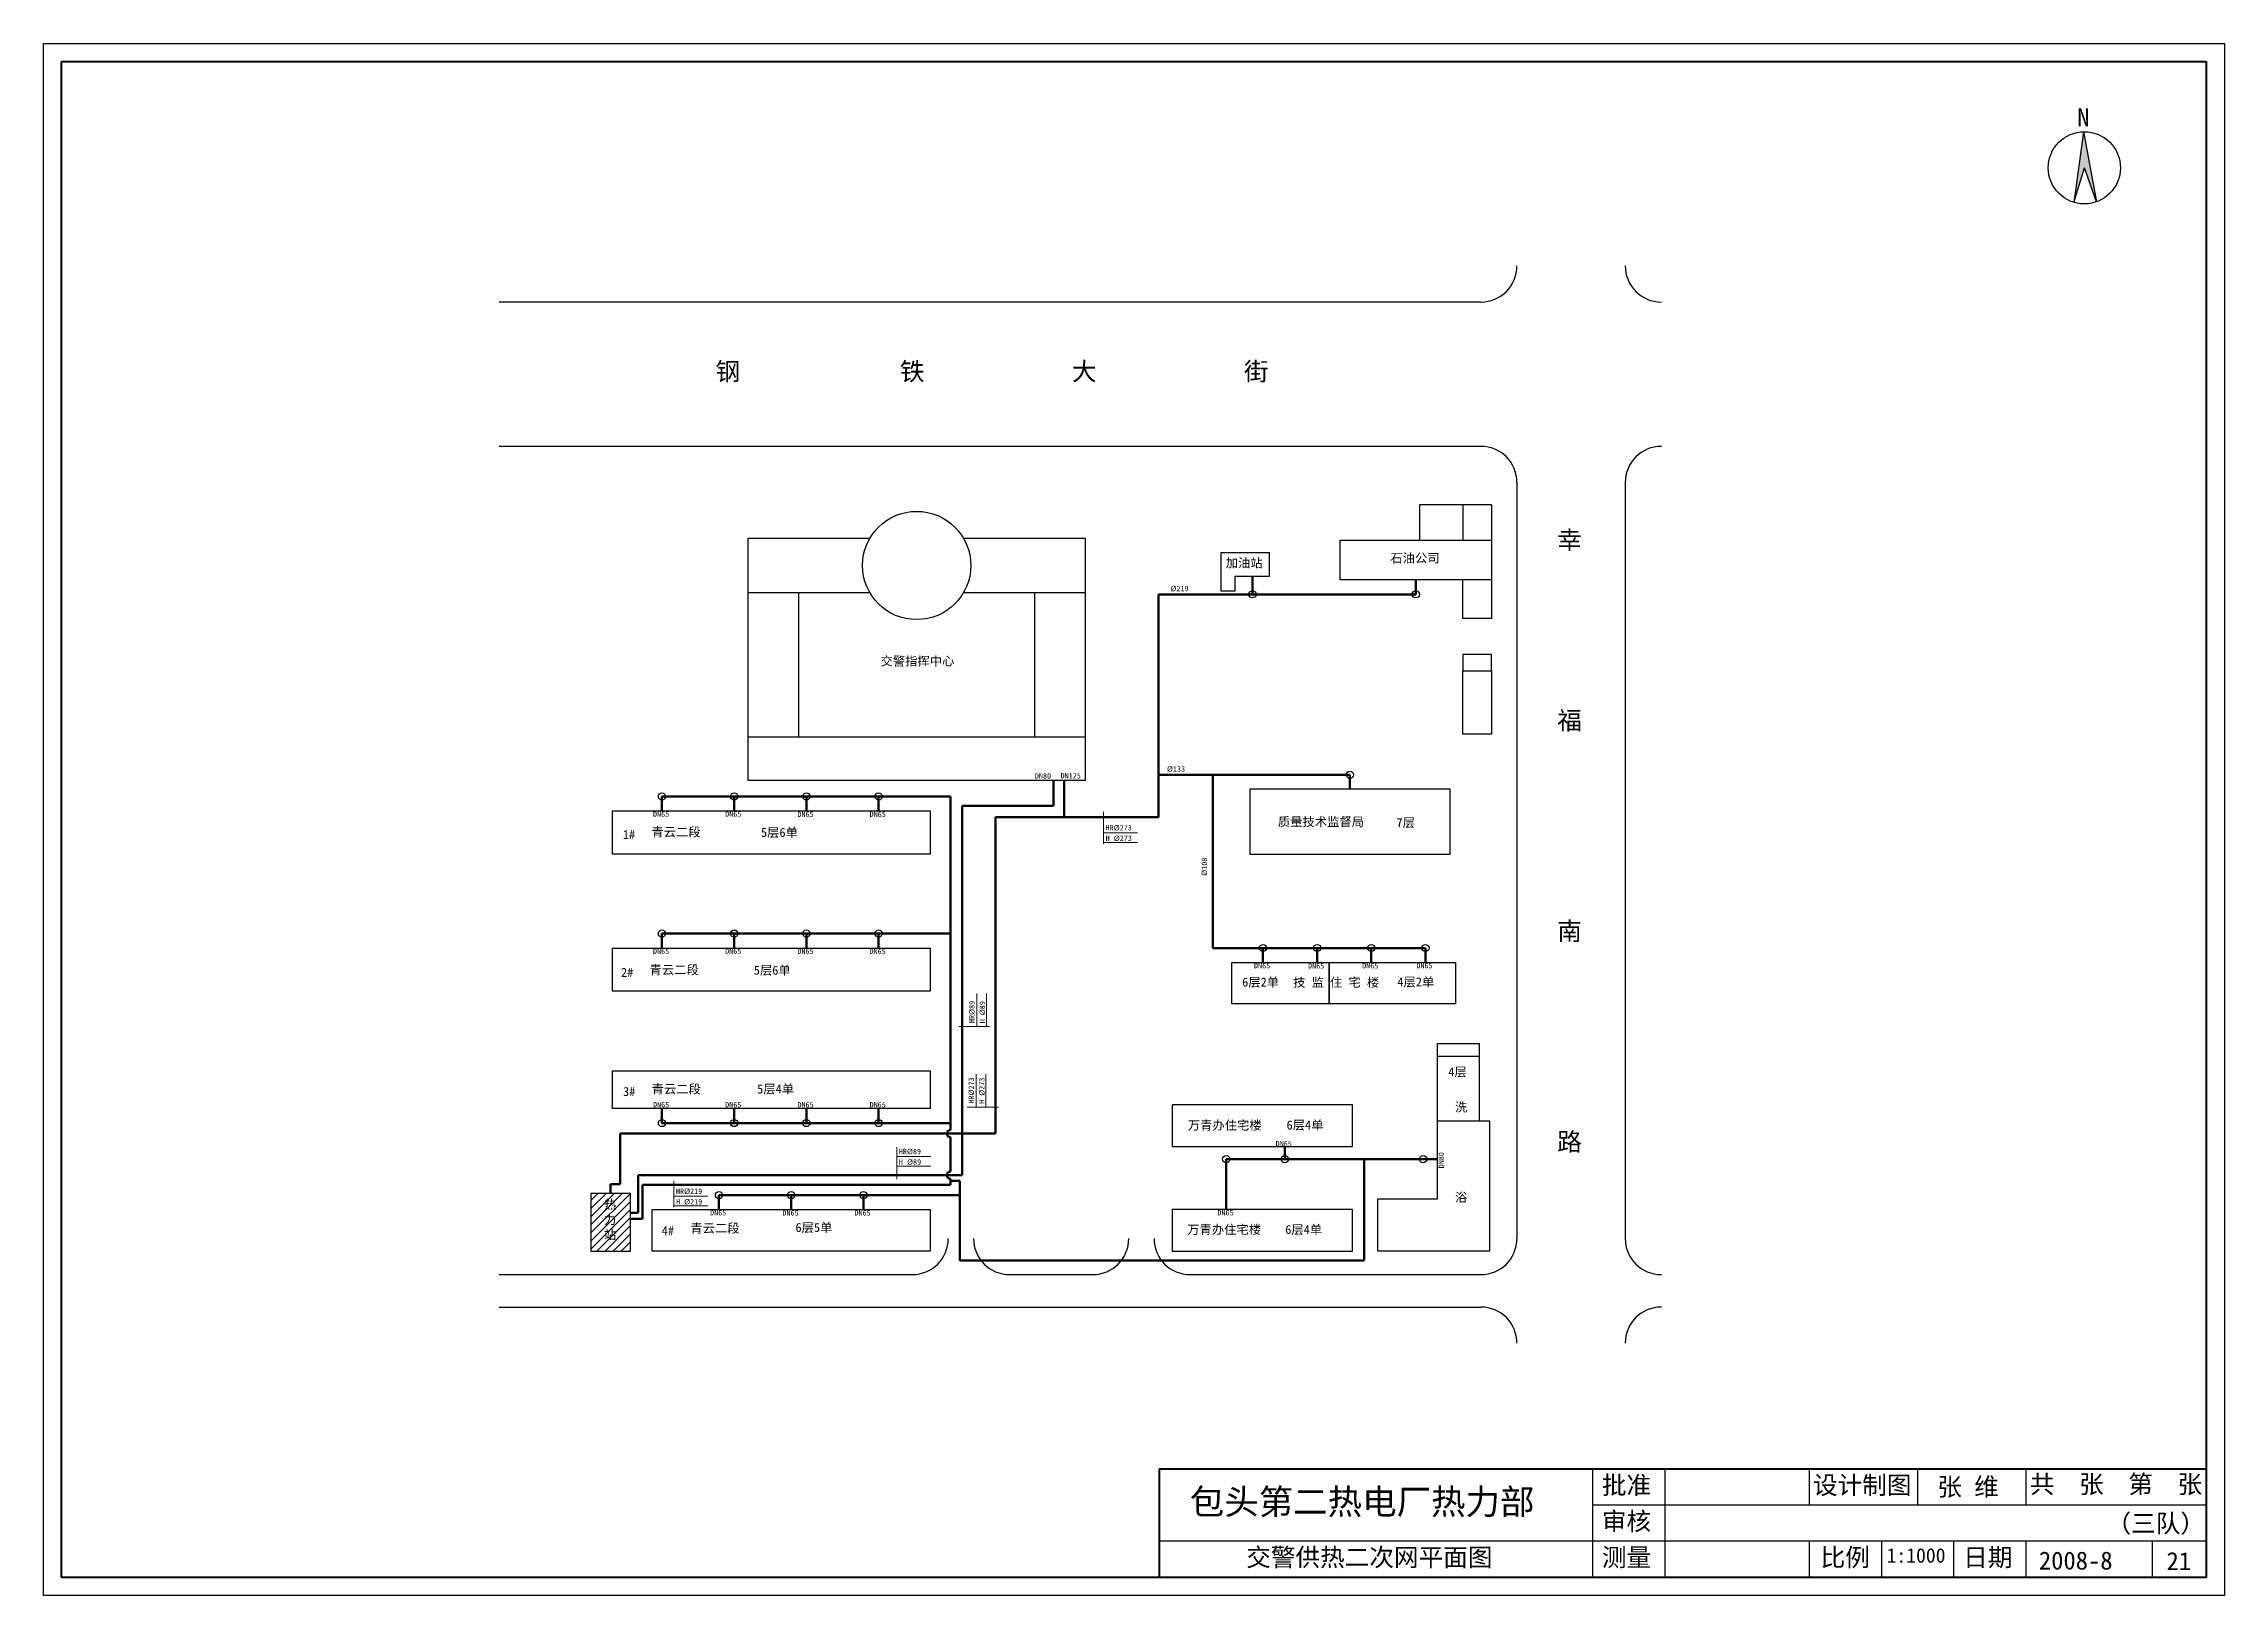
# Model space of a CAD drawing. Header units: millimetres. Extents: x 710 to 1314, y 285 to 715.
import ezdxf

# ---------------------------------------------------------------- set-up
doc = ezdxf.new("R2010")
doc.units = ezdxf.units.MM
doc.layers.add('标注', color=7, linetype='Continuous', lineweight=18)
doc.layers.add('管道', color=7, linetype='Continuous', lineweight=50)
doc.layers.add('边线', color=1, linetype='Continuous')

msp = doc.modelspace()

# ---------------------------------------------------------------- hatches: boundary and pattern name
msp.add_hatch(color=256).paths.add_polyline_path([(1275.17, 690.92), (1272.48, 671.36), (1275.4, 680.93), (1278.76, 671.51)])
at = {"layer": '标注'}
h = msp.add_hatch(dxfattribs=at)
h.set_pattern_fill('ANSI31', color=5, scale=0.5, style=0)
h.paths.add_polyline_path([(872.74, 396.74), (861.74, 396.74), (861.74, 380.74), (872.74, 380.74)])
h.paths.add_polyline_path([(864.78, 395.53), (869.43, 395.53), (869.43, 382.03), (864.78, 382.03)], flags=24)

# ---------------------------------------------------------------- linework, layer by layer
at = {"lineweight": 40}
for p, q in [((715.18, 290.35), (715.18, 710.35)), ((715.18, 710.35), (1309.18, 710.35)), ((1309.18, 710.35), (1309.18, 290.35)), ((1309.18, 320.35), (1019.18, 320.35)), ((1019.18, 320.35), (1019.18, 290.35)), ((1309.18, 290.35), (715.18, 290.35))]:
    msp.add_line(p, q, dxfattribs=at)
for p, q in [((1275.17, 690.92), (1272.48, 671.36)), ((1275.17, 690.92), (1278.76, 671.51)), ((1272.48, 671.36), (1275.4, 680.93)), ((1278.76, 671.51), (1275.4, 680.93)), ((1108.24, 643.74), (836.32, 643.74)), ((1108.24, 603.74), (836.32, 603.74)), ((1118.24, 593.74), (1118.24, 384.24)), ((1148.24, 593.74), (1148.24, 384.24)), ((1103.24, 587.54), (1091.24, 587.54)), ((1091.24, 587.54), (1091.24, 577.74)), ((1111.24, 587.54), (1103.24, 587.54)), ((1103.24, 587.54), (1103.24, 577.74)), ((1111.24, 587.54), (1111.24, 577.74)), ((905.24, 578.24), (905.24, 563.24)), ((939, 578.24), (905.24, 578.24)), ((998.74, 578.24), (964.98, 578.24)), ((998.74, 563.24), (998.74, 578.24)), ((1049.74, 574.24), (1036.24, 574.24)), ((1036.24, 574.24), (1036.24, 567.74)), ((1049.74, 567.74), (1049.74, 574.24)), ((1069.24, 566.74), (1069.24, 577.74)), ((1069.24, 577.74), (1111.24, 577.74)), ((1111.24, 577.74), (1111.24, 566.74)), ((905.24, 563.24), (939, 563.24)), ((905.24, 563.24), (905.24, 511.24)), ((919.24, 563.24), (919.24, 523.24)), ((964.98, 563.24), (998.74, 563.24)), ((984.74, 523.24), (984.74, 563.24)), ((998.74, 511.24), (998.74, 563.24)), ((1036.24, 567.74), (1036.24, 563.74)), ((1036.24, 563.74), (1040.24, 563.74)), ((1040.24, 563.74), (1040.24, 567.74)), ((1040.24, 567.74), (1049.74, 567.74)), ((1111.24, 566.74), (1069.24, 566.74)), ((1103.24, 556.04), (1103.24, 566.74)), ((1111.24, 566.74), (1111.24, 556.04)), ((1111.24, 556.04), (1103.24, 556.04)), ((1111.24, 546.04), (1103.24, 546.04)), ((1103.24, 546.04), (1103.24, 541.54)), ((1111.24, 541.54), (1111.24, 546.04)), ((1103.24, 541.54), (1111.24, 541.54)), ((1103.24, 524.04), (1103.24, 541.54)), ((1111.24, 541.54), (1111.24, 524.04)), ((905.24, 523.24), (998.74, 523.24)), ((1111.24, 524.04), (1103.24, 524.04)), ((905.24, 511.24), (998.74, 511.24)), ((1099.74, 508.74), (1044.24, 508.74)), ((1044.24, 508.74), (1044.24, 490.74)), ((1099.74, 490.74), (1099.74, 508.74)), ((867.74, 490.74), (867.74, 502.74)), ((867.74, 502.74), (955.74, 502.74)), ((955.74, 502.74), (955.74, 490.74)), ((955.74, 490.74), (867.74, 490.74)), ((1044.24, 490.74), (1099.74, 490.74)), ((867.74, 452.74), (867.74, 464.74)), ((867.74, 464.74), (955.74, 464.74)), ((955.74, 464.74), (955.74, 452.74)), ((1039.24, 449.24), (1039.24, 460.74)), ((1039.24, 460.74), (1066.24, 460.74)), ((1066.24, 449.24), (1066.24, 460.74)), ((1066.24, 460.74), (1101.24, 460.74)), ((1066.24, 460.74), (1066.24, 449.24)), ((1101.24, 460.74), (1101.24, 449.24)), ((955.74, 452.74), (867.74, 452.74)), ((1066.24, 449.24), (1039.24, 449.24)), ((1101.24, 449.24), (1066.24, 449.24)), ((1096.24, 434.74), (1096.24, 438.24)), ((1096.24, 438.24), (1107.74, 438.24)), ((1107.74, 438.24), (1107.74, 434.74)), ((867.74, 420.24), (867.74, 430.74)), ((867.74, 430.74), (955.74, 430.74)), ((955.74, 430.74), (955.74, 420.24)), ((1096.24, 416.74), (1096.24, 434.74)), ((1096.24, 434.74), (1107.74, 434.74)), ((1107.74, 434.74), (1107.74, 416.74)), ((955.74, 420.24), (867.74, 420.24)), ((1022.74, 421.24), (1022.74, 409.74)), ((1072.74, 421.24), (1022.74, 421.24)), ((1072.74, 409.74), (1072.74, 421.24)), ((1110.74, 416.74), (1096.24, 416.74)), ((1096.24, 395.24), (1096.24, 416.74)), ((1107.74, 416.74), (1096.24, 416.74)), ((1110.74, 380.74), (1110.74, 416.74)), ((1022.74, 409.74), (1072.74, 409.74)), ((872.74, 396.74), (861.74, 396.74)), ((861.74, 396.74), (861.74, 380.74)), ((872.74, 380.74), (872.74, 396.74)), ((1079.74, 380.74), (1079.74, 395.24)), ((1079.74, 395.24), (1096.24, 395.24)), ((878.74, 380.74), (878.74, 392.24)), ((878.74, 392.24), (955.74, 392.24)), ((955.74, 392.24), (955.74, 380.74)), ((1072.74, 392.24), (1022.74, 392.24)), ((1022.74, 392.24), (1022.74, 380.74)), ((1072.74, 380.74), (1072.74, 392.24)), ((861.74, 380.74), (872.74, 380.74)), ((955.74, 380.74), (878.74, 380.74)), ((1022.74, 380.74), (1072.74, 380.74)), ((1110.74, 380.74), (1079.74, 380.74)), ((836.32, 374.24), (950.74, 374.24)), ((977.74, 374.24), (1000.74, 374.24)), ((1027.74, 374.24), (1108.24, 374.24)), ((836.32, 365.24), (1108.24, 365.24)), ((1139.18, 320.35), (1139.18, 290.35)), ((1159.18, 320.35), (1159.18, 290.35)), ((1199.18, 320.35), (1199.18, 310.35)), ((1229.22, 320.35), (1229.22, 310.35)), ((1259.18, 320.35), (1259.18, 310.35)), ((1309.18, 310.35), (1139.18, 310.35)), ((1309.18, 300.35), (1019.18, 300.35)), ((1199.18, 300.35), (1199.18, 290.35)), ((1219.18, 300.35), (1219.18, 290.35)), ((1239.18, 300.35), (1239.18, 290.35)), ((1259.18, 300.35), (1259.18, 290.35)), ((1294.18, 300.35), (1294.18, 290.35))]:
    msp.add_line(p, q)
for centre, radius in [((1275.4, 680.93), 10), ((951.99, 570.74), 15), ((1044.99, 562.74), 1), ((1090.24, 562.74), 1), ((1071.99, 512.74), 1), ((881.45, 506.74), 1), ((901.45, 506.74), 1), ((921.45, 506.74), 1), ((941.45, 506.74), 1), ((881.45, 468.74), 1), ((901.45, 468.74), 1), ((921.45, 468.74), 1), ((941.45, 468.74), 1), ((1047.9, 464.74), 1), ((1062.9, 464.74), 1), ((1077.9, 464.74), 1), ((1092.9, 464.74), 1), ((881.45, 416.24), 1), ((901.45, 416.24), 1), ((921.45, 416.24), 1), ((941.45, 416.24), 1), ((1037.74, 406.24), 1), ((1053.93, 406.24), 1), ((1092.24, 406.24), 1), ((897.24, 396.24), 1), ((917.24, 396.24), 1), ((937.24, 396.24), 1)]:
    msp.add_circle(centre, radius)
for centre, start, end in [((1108.24, 653.74), 270, 360), ((1158.24, 653.74), 180, 270), ((1108.24, 593.74), 0, 90), ((1158.24, 593.74), 90, 180), ((950.74, 384.24), 270, 0), ((977.74, 384.24), 180, 270), ((1000.74, 384.24), 270, 0), ((1027.74, 384.24), 180, 270), ((1108.24, 384.24), 270, 0), ((1158.24, 384.24), 180, 270), ((1108.24, 355.24), 0, 90), ((1158.24, 355.24), 90, 180)]:
    msp.add_arc(centre, 10, start, end)
at = {"layer": '标注'}
for p, q in [((1003.72, 493.65), (1003.72, 502.44)), ((1003.72, 496.69), (1013.13, 496.69)), ((1003.72, 493.99), (1013.13, 493.99)), ((968.63, 442.97), (968.63, 452.15)), ((971.33, 442.97), (971.33, 452.12)), ((972.2, 442.97), (963.65, 442.97)), ((968.48, 420.64), (968.48, 429.82)), ((971.18, 420.64), (971.18, 429.79)), ((974.64, 420.64), (965.98, 420.64)), ((946.46, 400.69), (946.46, 409.56)), ((946.46, 406.99), (955.87, 406.99)), ((884.74, 392.92), (884.74, 400.16)), ((946.46, 404.29), (955.87, 404.29)), ((884.74, 395.97), (894.15, 395.97)), ((884.74, 393.27), (894.15, 393.27))]:
    msp.add_line(p, q, dxfattribs=at)
at = {"layer": '管道'}
for p, q in [((1090.24, 562.74), (1018.99, 562.74)), ((1018.99, 501.04), (1018.99, 562.74)), ((1044.99, 567.74), (1044.99, 562.74)), ((1090.24, 566.74), (1090.24, 562.74)), ((989.85, 504.12), (989.85, 511.24)), ((992.82, 501.04), (992.82, 511.24)), ((1071.99, 512.74), (1018.99, 512.74)), ((1034.02, 512.74), (1034.02, 464.74)), ((1071.99, 508.74), (1071.99, 512.74)), ((881.45, 502.74), (881.45, 506.74)), ((881.45, 506.74), (961.34, 506.74)), ((901.45, 502.74), (901.45, 506.74)), ((921.45, 502.74), (921.45, 506.74)), ((941.45, 502.74), (941.45, 506.74)), ((961.34, 414.3), (961.34, 506.74)), ((964.58, 401.79), (964.58, 504.12)), ((964.58, 504.12), (989.85, 504.12)), ((973.85, 413.3), (973.85, 501.04)), ((973.85, 501.04), (1018.99, 501.04)), ((881.45, 464.74), (881.45, 468.74)), ((881.45, 468.74), (961.34, 468.74)), ((901.45, 464.74), (901.45, 468.74)), ((921.45, 464.74), (921.45, 468.74)), ((941.45, 464.74), (941.45, 468.74)), ((1092.9, 464.74), (1034.02, 464.74)), ((1047.9, 460.74), (1047.9, 464.74)), ((1062.9, 460.74), (1062.9, 464.74)), ((1077.9, 460.74), (1077.9, 464.74)), ((1092.9, 460.74), (1092.9, 464.74)), ((881.45, 420.24), (881.45, 416.24)), ((901.45, 420.24), (901.45, 416.24)), ((921.45, 420.24), (921.45, 416.24)), ((941.45, 420.24), (941.45, 416.24)), ((869.87, 413.3), (973.85, 413.3)), ((869.87, 413.3), (869.87, 399.32)), ((881.45, 416.24), (961.34, 416.24)), ((961.34, 402.79), (961.34, 412.3)), ((1037.74, 392.24), (1037.74, 406.24)), ((1096.24, 406.24), (1037.74, 406.24)), ((1053.93, 406.24), (1053.93, 409.74)), ((1075.93, 378.11), (1075.93, 406.24)), ((869.87, 399.32), (867.16, 399.32)), ((867.16, 399.32), (867.16, 396.74)), ((874.89, 391.39), (874.89, 401.79)), ((874.89, 401.79), (964.58, 401.79)), ((876.08, 389.69), (876.08, 399.13)), ((876.08, 399.13), (961.34, 399.13)), ((961.34, 399.13), (961.34, 400.79)), ((961.34, 400.25), (963.94, 400.25)), ((963.94, 400.25), (963.94, 378.11)), ((897.24, 392.24), (897.24, 396.24)), ((897.24, 396.24), (963.94, 396.24)), ((917.24, 392.24), (917.24, 396.24)), ((937.24, 392.24), (937.24, 396.24)), ((872.74, 391.39), (874.89, 391.39)), ((872.74, 389.69), (876.08, 389.69)), ((963.94, 378.11), (1075.93, 378.11))]:
    msp.add_line(p, q, dxfattribs=at)
for centre in [(961.34, 413.3), (961.34, 401.79)]:
    msp.add_arc(centre, 1, 90, 270, dxfattribs=at)
at = {"layer": '边线'}
for p, q in [((710.18, 715.35), (1314.18, 715.35)), ((710.18, 285.35), (710.18, 715.35)), ((1314.18, 715.35), (1314.18, 285.35)), ((1314.18, 285.35), (710.18, 285.35))]:
    msp.add_line(p, q, dxfattribs=at)

# ---------------------------------------------------------------- texts
at = {"attachment_point": 1}
for s, insert, char_height, width in [('N', (1273.43, 697.45), 5, 13.437), ('{\\fSimHei|b0|i0|c134|p2;包头第二热电厂热力部}', (1027.63, 314.81), 7, 133.3392), ('{\\fFangSong_GB2312|b0|i0|c134|p49;批准}', (1141.77, 318.41), 5, 88.5221), ('{\\fFangSong_GB2312|b0|i0|c134|p49;设计制图}', (1200.24, 318.41), 5, 88.5221), ('{\\fFangSong_GB2312|b0|i0|c134|p49;共  张  第  张}', (1260.32, 318.68), 5, 88.5221), ('{\\fFangSong_GB2312|b0|i0|c134|p49;审核}', (1141.77, 308.41), 5, 88.5221), ('{\\fSimSun|b0|i0|c134|p6;交警\\fSimSun|b0|i0|c134|p54;供热二次网平面图}', (1043.26, 298.43), 5, 129.8542), ('{\\fFangSong_GB2312|b0|i0|c134|p49;测量}', (1141.77, 298.41), 5, 88.5221), ('{\\fFangSong_GB2312|b0|i0|c134|p49;比例}', (1202.36, 298.41), 5, 88.5221), ('{\\fFangSong_GB2312|b0|i0|c134|p49;日期}', (1241.85, 298.41), 5, 88.5221)]:
    msp.add_mtext(s, dxfattribs=dict(at, insert=insert, char_height=char_height, width=width))
at = {"layer": '标注', "attachment_point": 1}
for s, insert, char_height, width in [('{\\fSimSun|b0|i0|c134|p54;钢             铁            大            街}', (896.31, 627.02), 5, 184.4223), ('{\\fSimSun|b0|i0|c134|p54;幸\\P\\P\\P\\P\\P\\P福\\P\\P\\P\\P\\P\\P\\P南\\P\\P\\P\\P\\P\\P\\P路}', (1129.42, 580.28), 5, 4.928), ('{\\fSimSun|b0|i0|c134|p54;石油公司}', (1083.19, 574.04), 2.5, 18.9132), ('{\\fSimSun|b0|i0|c134|p54;加油站}', (1037.58, 572.7), 2.5, 12.9547), ('%%C219', (1022.26, 565.1), 1.5, 9.9494), ('{\\fSimSun|b0|i0|c134|p54;交警指挥中心}', (941.98, 545.51), 2.5, 35.9158), ('%%C133', (1021.31, 515.11), 1.5, 9.9494), ('DN80', (984.73, 513.18), 1.5, 6.3469), ('DN125', (991.85, 513.21), 1.5, 6.8517), ('DN65', (878.96, 502.6), 1.5, 6.3469), ('DN65', (898.94, 502.6), 1.5, 6.3469), ('DN65', (918.97, 502.55), 1.5, 6.3469), ('DN65', (938.95, 502.55), 1.5, 6.3469), ('{\\fSimSun|b0|i0|c134|p54;质量技术监督局}', (1052.03, 500.98), 2.5, 37.5918), ('1#', (870.62, 497.44), 2.5, 8.6918), ('{\\fSimSun|b0|i0|c134|p54;青云二段}', (878.52, 498.14), 2.5, 14.2918), ('5{\\fSimSun|b0|i0|c134|p54;层}6{\\fSimSun|b0|i0|c134|p54;单}', (908.87, 498.02), 2.5, 24.3586), ('HR%%C273', (1004.31, 498.81), 1.5, 13.5629), ('H %%C273', (1004.33, 495.9), 1.5, 13.5393), ('7{\\fSimSun|b0|i0|c134|p54;层}', (1084.88, 500.75), 2.5, 26.6037), ('2#', (870.1, 459.24), 2.5, 8.6918), ('{\\fSimSun|b0|i0|c134|p54;青云二段}', (878, 459.95), 2.5, 14.2918), ('DN65', (878.96, 464.62), 1.5, 6.3469), ('DN65', (898.94, 464.62), 1.5, 6.3469), ('5{\\fSimSun|b0|i0|c134|p54;层}6{\\fSimSun|b0|i0|c134|p54;单}', (906.89, 459.85), 2.5, 24.3586), ('DN65', (918.96, 464.58), 1.5, 6.3469), ('DN65', (938.94, 464.58), 1.5, 6.3469), ('DN65', (1045.41, 460.59), 1.5, 6.3469), ('DN65', (1060.38, 460.56), 1.5, 6.3469), ('DN65', (1075.38, 460.57), 1.5, 6.3469), ('DN65', (1090.39, 460.61), 1.5, 6.3469), ('6{\\fSimSun|b0|i0|c134|p54;层}2{\\fSimSun|b0|i0|c134|p54;单}', (1042.14, 456.54), 2.5, 24.3586), ('{\\fSimSun|b0|i0|c134|p54;技 监 住 宅 楼}', (1056.25, 456.48), 2.5, 27.2276), ('4{\\fSimSun|b0|i0|c134|p54;层}2{\\fSimSun|b0|i0|c134|p54;单}', (1085.14, 456.6), 2.5, 24.3586), ('4{\\fSimSun|b0|i0|c134|p54;层}', (1099.24, 431.67), 2.5, 6.7533), ('3#', (870.67, 426.22), 2.5, 8.6918), ('{\\fSimSun|b0|i0|c134|p54;青云二段}', (878.57, 426.93), 2.5, 14.2918), ('5{\\fSimSun|b0|i0|c134|p54;层}4{\\fSimSun|b0|i0|c134|p54;单}', (907.8, 426.93), 2.5, 24.3586), ('DN65', (878.97, 422.09), 1.5, 6.3469), ('DN65', (898.95, 422.09), 1.5, 6.3469), ('DN65', (918.98, 422.05), 1.5, 6.3469), ('DN65', (938.95, 422.05), 1.5, 6.3469), ('{\\fSimSun|b0|i0|c134|p54;万青办住宅楼}', (1027.09, 416.89), 2.5, 22.2702), ('6{\\fSimSun|b0|i0|c134|p54;层}4{\\fSimSun|b0|i0|c134|p54;单}', (1054.45, 416.93), 2.5, 24.3586), ('{\\fSimSun|b0|i0|c134|p54;洗\\P\\P\\P\\P\\P\\P浴}', (1101.09, 421.92), 2.5, 3.9262), ('DN65', (1051.41, 411.24), 1.5, 0.203), ('HR%%C89', (947.04, 409.11), 1.5, 13.5629), ('H %%C89', (947.07, 406.21), 1.5, 13.5393), ('{\\fSimSun|b0|i0|c134|p54;热力站}', (865.41, 394.9), 2.5, 4.6425), ('HR%%C219', (885.32, 398.09), 1.5, 13.5629), ('H %%C219', (885.35, 395.18), 1.5, 13.5393), ('4#', (881.39, 387.65), 2.5, 8.6918), ('{\\fSimSun|b0|i0|c134|p54;青云二段}', (889.3, 388.35), 2.5, 14.2918), ('DN65', (894.77, 392.14), 1.5, 6.3469), ('DN65', (914.8, 392.1), 1.5, 6.3469), ('6{\\fSimSun|b0|i0|c134|p54;层}5{\\fSimSun|b0|i0|c134|p54;单}', (918.43, 388.55), 2.5, 24.3586), ('DN65', (934.78, 392.1), 1.5, 6.3469), ('{\\fSimSun|b0|i0|c134|p54;万青办住宅楼}', (1026.92, 387.99), 2.5, 21.4293), ('DN65', (1035.28, 392.14), 1.5, 6.3469), ('6{\\fSimSun|b0|i0|c134|p54;层}4{\\fSimSun|b0|i0|c134|p54;单}', (1054.09, 387.99), 2.5, 24.3586), ('{\\fKaiTi_GB2312|b0|i0|c134|p49;张 维}', (1234.67, 317.96), 5, 30.3874), ('{\\fKaiTi_GB2312|b0|i0|c134|p49;（三队）}', (1281.54, 307.8), 5, 30.3874), ('{\\H0.8x;1:1000}', (1220.62, 298.42), 5, 42.6517), ('2008-8', (1262.81, 297.51), 5, 42.6517), ('21', (1298.15, 297.36), 5, 42.6517)]:
    msp.add_mtext(s, dxfattribs=dict(at, insert=insert, char_height=char_height, width=width))
at = {"layer": '标注', "char_height": 1.5, "attachment_point": 1, "rotation": 90}
for s, insert, width in [('%%C108', (1030.92, 484.75), 9.9494), ('HR%%C89', (966.51, 443.95), 11.8997), ('H %%C89', (969.42, 443.87), 11.9811), ('HR%%C273', (966.36, 421.62), 11.8997), ('H %%C273', (969.27, 421.54), 11.9811), ('DN80', (1096.51, 403.68), 9.9494)]:
    msp.add_mtext(s, dxfattribs=dict(at, insert=insert, width=width))

doc.saveas('drawing.dxf')
